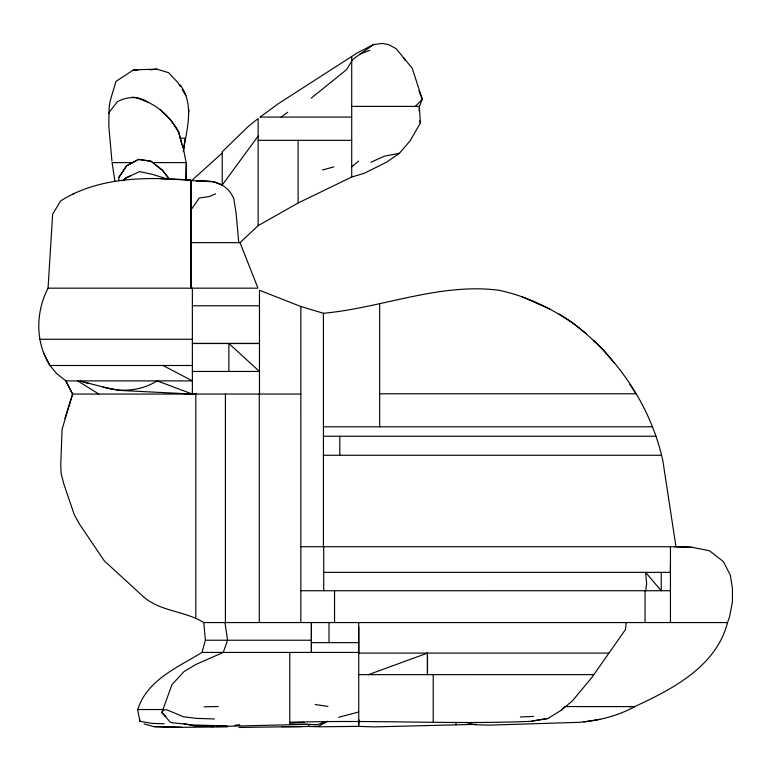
<?xml version="1.0" encoding="UTF-8"?>
<svg xmlns="http://www.w3.org/2000/svg" width="771" height="771" viewBox="0 0 771 771"><rect width="100%" height="100%" fill="white"/><g stroke="black" fill="none" stroke-linecap="round" stroke-linejoin="round"><path stroke-width="1.16" d="M427.462 653.355L427.462 674.635L427.462 653.104L368.499 674.635M311.388 640.229L311.407 622.563L311.407 652.43L311.388 640.229L205.404 640.229L201.992 652.43C177.783 667.32 146.663 680.128 137.672 709.898L139.908 721.328L152.157 723.41L164.175 723.796M358.746 652.035L358.746 627.016M670.442 565.413L670.404 572.352L323.714 572.352M186.062 179.701L186.303 163.173L186.033 180.481M192.364 365.493L49.961 365.502C35.215 342.382 35.562 312.139 48.053 288.171L52.64 214.222L60.639 200.894C99.411 176.549 146.924 176.867 190.909 180.135L190.929 288.171L190.909 180.135L160.869 178.805M358.746 722.34L358.9 720.047M419.058 111.014L419.385 106.388L422.306 99.276L412.196 68.214L396.149 48.679L388.786 44.66L382.686 43.465L373.675 44.487L356.809 53.189L278.177 103.806L260.251 116.941M180.144 84.829C194.755 104.721 186.717 129.306 183.373 151.309M626.254 622.563L625.416 629.647L591.791 677.574L572.525 700.752L561.192 710.274L547.902 718.476L530.458 721.348C450.225 724.653 370.022 719.497 289.78 722.437L304.073 722.35M118.561 180.684L119.004 177.166L126.627 165.852L138.578 159.404L151 161.245L162.479 170.256L169.263 178.997L162.479 170.266L151 161.245L138.578 159.404L126.627 165.861L119.004 177.166M183.411 151.068L185.107 138.211L180.26 138.211L178.67 132.072C171.856 119.428 161.64 108.875 148.658 102.543L148.225 102.331C138.587 95.816 127.485 96.462 117.5 101.579L109 112.508L108.778 125.933L111.949 161.091M645.655 590.731L646.667 583.859L645.587 572.352L661.219 590.731L661.219 572.352M188.538 112.344L189.078 110.002M50.076 365.705L56.543 373.482L65.843 380.874L72.599 394.058L62.075 429.389L60.755 464.614L61.111 473.519L63.81 483.937L74.257 514.633L79.606 524.309L104.345 560.922L141.903 595.289C158.836 611.731 184.645 610.545 203.785 622.563L727.525 622.563L729.578 616.694L732.44 601.785L732.45 588.678L730.33 575.127L723.343 561.567L709.474 550.745L692.011 547.275L675.974 546.735L300.844 546.735M64.88 418.508L72.599 394.058L65.843 380.884L78.642 380.884M727.525 622.563C716.606 665.624 673.806 688.484 636.557 705.725C618.795 715.681 599.038 720.76 578.838 722.34L489.257 725.125L474.271 724.701L467.409 722.87M351.711 106.388L419.385 106.388L420.368 123.003L410.182 140.698L399.426 153.294L386.685 162.112L364.249 173.292L351.711 177.031L298.107 203.014L298.107 140.341M124.112 180.231L125.384 178.313L139.532 171.567L153.14 174.554L168.02 179.219M191.94 208.555L199.255 198.022L209.365 196.538L215.591 193.858M190.929 180.597L213.904 181.792L222.221 185.069L258.15 136.072M415.318 106.388L422.306 99.276L418.884 90.699M561.182 710.284L565.056 706.564L634.784 706.602M190.929 242.663L240.06 242.653L258.15 225.652L298.098 203.004M191.815 180.433L222.221 153.053M122.753 180.665L125.384 178.313L130.289 175.759M351.711 166.787L358.65 161.11M311.233 98.168L346.565 69.631L352.655 59.473L373.675 44.487M281.097 117.076L287.737 112.219M180.375 86.603L177.908 82.593L168.531 72.676L156.783 69.13L133.547 69.891L115.862 81.475C113.366 91.98 108.123 102.755 109.174 113.636M73.12 193.984L74.218 193.367M327.704 721.203L318.384 726.33L239.058 727.467M370.938 162.238L384.488 156.127L399.426 153.294M360.163 53.931L369.839 50.366M358.746 712.009L338.623 717.3M322.557 169.986L333.843 166.893M323.425 313.277C381.828 307.928 439.123 282.735 498.548 290.195C525.003 295.659 549.887 307.61 572.246 322.596C616.935 356.212 650.782 405.681 662.829 460.586L675.974 546.735M531.855 721.107L547.902 718.476M583.782 721.878L599.828 719.343M321.218 723.121L324.495 722.716L317.122 724.644L289.78 723.805L289.78 652.43M150.017 69.833L156.783 69.13M225.575 725.877L217.181 726.523L307.725 724.335M72.599 394.058L196.441 394.058M222.279 726.224L226.925 725.925L193.107 724.962L172.319 722.755L170.41 722.311L161.862 712.606L171.914 684.677L183.883 671.714L195.873 664.457L223.243 652.439L227.58 640.229L224.968 622.563M476.16 724.335L374.272 726.889L358.746 726.369L358.746 622.563M520.367 716.953L533.522 716.442M301.586 726.687L281.733 726.658M202.224 180.954L196.856 181.089C212.478 179.874 226.77 182.823 233.758 198.494L236.157 213.625L238.769 242.663M227.667 726.851L181.754 727.313L154.007 726.648L144.081 723.902M204.074 706.843L218.145 706.525M358.746 726.369L320.408 726.783L308.67 726.475L308.66 725.646M260.078 117.076L351.711 117.076M258.16 140.341L351.711 140.341M132.67 162.604L112.103 162.604L114.937 181.33M152.735 162.604L186.148 162.604L182.756 145.468M48.043 288.171L257.977 288.171L240.06 242.672M192.364 305.788L259.47 305.788M39.996 339.259L192.364 339.259M192.364 371.449L259.47 371.449L228.852 343.48L228.852 371.449M300.844 394.058L192.364 394.058L119.486 390.396L103.247 387.081L79.731 380.884L192.364 380.884L163.066 365.502M379.66 393.788L635.94 393.788L629.791 384.218M323.425 426.806L652.449 426.806M323.425 436.241L656.063 436.241M323.425 455.266L661.489 455.266M300.844 590.74L670.442 590.731M311.407 642.638L358.746 642.638M201.992 652.43L358.746 652.43M358.746 653.095L608.733 653.104M358.746 674.635L593.593 674.644M137.787 709.542L163.394 709.542M200.181 726.253L213.74 726.561L194.292 725.964L183.826 723.603M181.744 727.313L163.828 726.696M154.007 726.648L168.271 726.986M214.415 718.938L196.692 718.399L183.431 716.789L166.796 709.792L163.471 709.85L161.862 712.606L165.919 716.538M674.413 546.735L692.011 547.275M133.547 69.891L137.855 70.171M131.995 97.204L135.966 97.512L148.658 102.543M315.166 704.511L327.945 706.419M103.256 387.081C121.086 392.622 141.209 390.907 157.149 380.884L192.364 394.058L192.364 288.171M259.47 394.058L259.47 290.281L300.835 306.511L323.425 313.277L323.425 546.716M88.838 383.572L79.866 380.922M521.601 296.536L550.195 309.258M77.611 380.884L98.842 394.058M559.081 314.115L572.246 322.596L586.442 333.804M160.464 109.896L170.584 119.736L178.67 132.072L181.898 144.11M593.448 340.175L603.809 350.256L614.092 362.842M182.216 89.609L185.907 95.623M43.802 353.349L49.97 365.493M404.023 57.989L405.045 60.08M419.646 120.98L420.368 123.003M180.26 138.211L182.746 147.406M203.785 622.563L205.404 640.229M139.83 719.661L139.908 721.328M358.746 720.239L358.746 725M670.442 546.735L670.442 622.563M645.048 590.74L645.057 622.563M456.066 723.034L456.066 724.942M433.215 674.644L433.215 721.666M379.66 304.391L379.66 426.806M351.711 56.948L351.711 177.031M339.799 436.241L339.799 455.266M334.547 590.74L334.547 622.563M329.015 622.563L329.015 642.638M323.714 546.735L323.714 590.74M308.67 725.646L308.67 726.475M300.835 306.511L300.844 622.563M259.287 394.058L259.287 622.563M258.16 225.652L258.15 118.589L248.561 126.165L222.221 151.781L222.221 185.069M225.411 394.058L225.411 622.563M195.815 394.106L195.815 617.687M239.694 725.125L235.049 725.415L239.694 725.125M259.47 343.471L192.364 343.471L259.461 343.48M631.006 706.583L629.059 706.564L631.063 706.602"/></g></svg>
